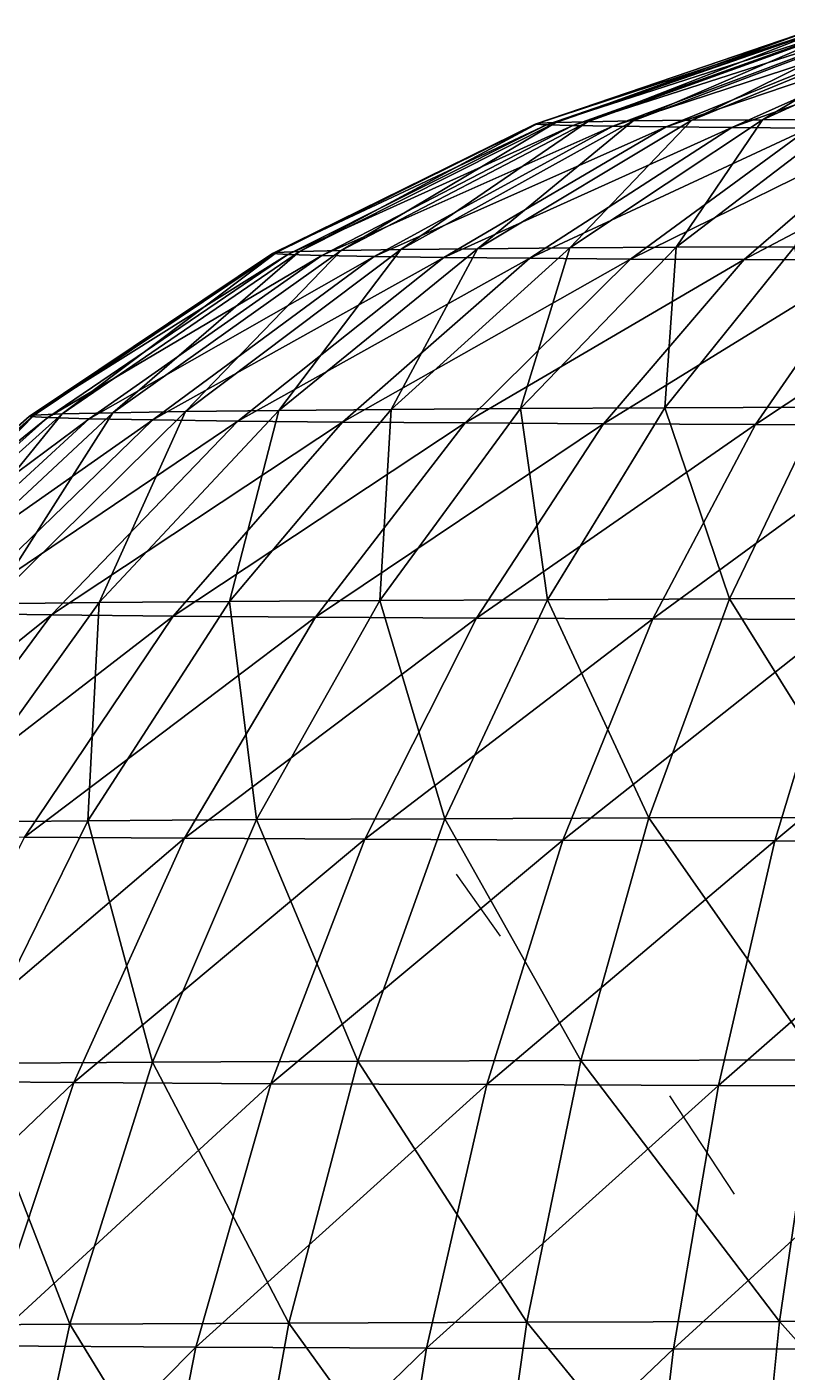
# Model space of a CAD drawing. Header units: metres. Extents: x -186 to 389, y -250 to 250.
# Drawn here: x -52.3 to 32.5, y 91.6 to 241.8 of the extents above; entities that cross this region are included whole.
import ezdxf

# ---------------------------------------------------------------- set-up
doc = ezdxf.new("R2010")
doc.units = ezdxf.units.M

msp = doc.modelspace()

# ---------------------------------------------------------------- linework, layer by layer
for p, q in [((0.53749084, 140.23257, -426.09827), (-4.385689, 147.17378, -417.1827)), ((26.68747, 111.41428, -395.9486), (19.45929, 122.39909, -375.21725))]:
    msp.add_line(p, q)
for points in [[(4.738159, 231.02596, -598.9933), (4.399658, 230.93861, -611.50275), (35.34294, 241.45824, -610.38745), (35.34304, 241.45834, -610.3873)], [(35.34294, 241.45824, -610.38745), (4.399658, 230.93861, -611.50275), (36.2203, 241.39946, -618.8054), (36.220398, 241.39957, -618.8053)], [(4.399658, 230.93861, -611.50275), (5.6968994, 230.85172, -623.94934), (36.2203, 241.39946, -618.8054), (36.220398, 241.39957, -618.8053)], [(6.7066193, 231.11223, -586.6351), (4.738159, 231.02596, -598.9933), (35.57187, 241.5173, -601.927), (35.571968, 241.51741, -601.9269)], [(35.57187, 241.5173, -601.927), (4.738159, 231.02596, -598.9933), (35.34294, 241.45824, -610.38745), (35.34304, 241.45834, -610.3873)], [(36.2203, 241.39946, -618.8054), (5.6968994, 230.85172, -623.94934), (38.188953, 241.342, -627.03687), (38.189053, 241.3421, -627.03674)], [(5.6968994, 230.85172, -623.94934), (8.607704, 230.76674, -636.12024), (38.188953, 241.342, -627.03687), (38.189053, 241.3421, -627.03674)], [(10.271355, 231.19597, -574.6394), (6.7066193, 231.11223, -586.6351), (36.903194, 241.57564, -593.5687), (36.903294, 241.57574, -593.5686)], [(36.903194, 241.57564, -593.5687), (6.7066193, 231.11223, -586.6351), (35.57187, 241.5173, -601.927), (35.571968, 241.51741, -601.9269)], [(38.188953, 241.342, -627.03687), (8.607704, 230.76674, -636.12024), (41.21521, 241.2868, -634.941), (41.21531, 241.28691, -634.94086)], [(8.607704, 230.76674, -636.12024), (13.08226, 230.68515, -647.807), (41.21521, 241.2868, -634.941), (41.21531, 241.28691, -634.94086)], [(15.371368, 231.27576, -563.21173), (10.271355, 231.19597, -574.6394), (39.314117, 241.6323, -585.4558), (39.314217, 241.6324, -585.4557)], [(39.314117, 241.6323, -585.4558), (10.271355, 231.19597, -574.6394), (36.903194, 241.57564, -593.5687), (36.903294, 241.57574, -593.5686)], [(41.21521, 241.2868, -634.941), (13.08226, 230.68515, -647.807), (45.247284, 241.23486, -642.38245), (45.247383, 241.23497, -642.3823)], [(13.08226, 230.68515, -647.807), (19.043983, 230.60834, -658.80975), (45.247284, 241.23486, -642.38245), (45.247383, 241.23497, -642.3823)], [(21.919403, 231.3502, -552.5475), (15.371368, 231.27576, -563.21173), (42.763393, 241.68625, -577.7269), (42.763493, 241.68636, -577.7268)], [(42.763393, 241.68625, -577.7269), (15.371368, 231.27576, -563.21173), (39.314117, 241.6323, -585.4558), (39.314217, 241.6324, -585.4557)], [(45.247284, 241.23486, -642.38245), (19.043983, 230.60834, -658.80975), (50.2162, 241.18703, -649.23395), (50.2163, 241.18713, -649.2338)], [(19.043983, 230.60834, -658.80975), (26.390907, 230.53761, -668.94025), (50.2162, 241.18703, -649.23395), (50.2163, 241.18713, -649.2338)], [(29.803413, 231.41805, -542.8291), (21.919403, 231.3502, -552.5475), (47.19201, 241.7366, -570.5144), (47.19211, 241.73671, -570.5143)], [(47.19201, 241.7366, -570.5144), (21.919403, 231.3502, -552.5475), (42.763393, 241.68625, -577.7269), (42.763493, 241.68636, -577.7268)], [(50.2162, 241.18703, -649.23395), (26.390907, 230.53761, -668.94025), (56.036926, 241.14413, -655.3783), (56.037025, 241.14424, -655.3782)], [(26.390907, 230.53761, -668.94025), (34.997284, 230.47418, -678.0251), (56.036926, 241.14413, -655.3783), (56.037025, 241.14424, -655.3782)], [(38.88851, 231.47813, -534.2229), (29.803413, 231.41805, -542.8291), (52.524178, 241.78249, -563.94165), (52.524277, 241.7826, -563.9415)], [(52.524178, 241.78249, -563.94165), (29.803413, 231.41805, -542.8291), (47.19201, 241.7366, -570.5144), (47.19211, 241.73671, -570.5143)], [(8.283745, 217.094, -522.8012), (-2.017212, 217.00534, -535.49884), (21.919403, 231.3502, -552.5475), (21.919502, 231.35031, -552.54736)], [(21.919403, 231.3502, -552.5475), (-2.017212, 217.00534, -535.49884), (15.371368, 231.27576, -563.21173), (15.371469, 231.27586, -563.2116)], [(20.154, 217.17249, -511.5567), (8.283745, 217.094, -522.8012), (29.803413, 231.41805, -542.8291), (29.803513, 231.41815, -542.829)], [(29.803413, 231.41805, -542.8291), (8.283745, 217.094, -522.8012), (21.919403, 231.3502, -552.5475), (21.919502, 231.35031, -552.54736)], [(33.39044, 217.2395, -501.9577), (20.154, 217.17249, -511.5567), (38.88851, 231.47813, -534.2229), (38.88861, 231.47824, -534.2228)], [(38.88851, 231.47813, -534.2229), (20.154, 217.17249, -511.5567), (29.803413, 231.41805, -542.8291), (29.803513, 231.41815, -542.829)], [(-24.465584, 216.58168, -596.1833), (-24.907852, 216.46756, -612.52765), (4.399658, 230.93861, -611.50275), (4.3997583, 230.93872, -611.5026)], [(4.399658, 230.93861, -611.50275), (-24.907852, 216.46756, -612.52765), (5.6968994, 230.85172, -623.94934), (5.6969995, 230.85182, -623.9492)], [(-24.907852, 216.46756, -612.52765), (-23.212921, 216.35403, -628.7899), (5.6968994, 230.85172, -623.94934), (5.6969995, 230.85182, -623.9492)], [(-21.893677, 216.69441, -580.03644), (-24.465584, 216.58168, -596.1833), (4.738159, 231.02596, -598.9933), (4.7382593, 231.02606, -598.99316)], [(4.738159, 231.02596, -598.9933), (-24.465584, 216.58168, -596.1833), (4.399658, 230.93861, -611.50275), (4.3997583, 230.93872, -611.5026)], [(5.6968994, 230.85172, -623.94934), (-23.212921, 216.35403, -628.7899), (8.607704, 230.76674, -636.12024), (8.607804, 230.76685, -636.1201)], [(-23.212921, 216.35403, -628.7899), (-19.409775, 216.24303, -644.6919), (8.607704, 230.76674, -636.12024), (8.607804, 230.76685, -636.1201)], [(-17.236115, 216.80383, -564.3634), (-21.893677, 216.69441, -580.03644), (6.7066193, 231.11223, -586.6351), (6.7067194, 231.11234, -586.63495)], [(6.7066193, 231.11223, -586.6351), (-21.893677, 216.69441, -580.03644), (4.738159, 231.02596, -598.9933), (4.7382593, 231.02606, -598.99316)], [(8.607704, 230.76674, -636.12024), (-19.409775, 216.24303, -644.6919), (13.08226, 230.68515, -647.807), (13.08236, 230.68526, -647.8069)], [(-19.409775, 216.24303, -644.6919), (-13.563492, 216.13641, -659.9614), (13.08226, 230.68515, -647.807), (13.08236, 230.68526, -647.8069)], [(-10.572632, 216.90805, -549.4324), (-17.236115, 216.80383, -564.3634), (10.271355, 231.19597, -574.6394), (10.271455, 231.19608, -574.6393)], [(10.271355, 231.19597, -574.6394), (-17.236115, 216.80383, -564.3634), (6.7066193, 231.11223, -586.6351), (6.7067194, 231.11234, -586.63495)], [(13.08226, 230.68515, -647.807), (-13.563492, 216.13641, -659.9614), (19.043983, 230.60834, -658.80975), (19.044083, 230.60844, -658.80963)], [(-13.563492, 216.13641, -659.9614), (-5.774124, 216.03606, -674.33716), (19.043983, 230.60834, -658.80975), (19.044083, 230.60844, -658.80963)], [(-2.017212, 217.00534, -535.49884), (-10.572632, 216.90805, -549.4324), (15.371368, 231.27576, -563.21173), (15.371469, 231.27586, -563.2116)], [(15.371368, 231.27576, -563.21173), (-10.572632, 216.90805, -549.4324), (10.271355, 231.19597, -574.6394), (10.271455, 231.19608, -574.6393)], [(19.043983, 230.60834, -658.80975), (-5.774124, 216.03606, -674.33716), (26.390907, 230.53761, -668.94025), (26.391006, 230.53772, -668.9401)], [(-5.774124, 216.03606, -674.33716), (3.8250961, 215.94365, -687.5733), (26.390907, 230.53761, -668.94025), (26.391006, 230.53772, -668.9401)], [(26.390907, 230.53761, -668.94025), (3.8250961, 215.94365, -687.5733), (34.997284, 230.47418, -678.0251), (34.997383, 230.47429, -678.02496)], [(3.8250961, 215.94365, -687.5733), (15.069855, 215.86078, -699.4433), (34.997284, 230.47418, -678.0251), (34.997383, 230.47429, -678.02496)], [(34.997284, 230.47418, -678.0251), (15.069855, 215.86078, -699.4433), (44.715897, 230.41914, -685.90894), (44.715996, 230.41925, -685.9088)], [(15.069855, 215.86078, -699.4433), (27.767838, 215.78886, -709.744), (44.715897, 230.41914, -685.90894), (44.715996, 230.41925, -685.9088)], [(44.715897, 230.41914, -685.90894), (27.767838, 215.78886, -709.744), (55.3804, 230.37344, -692.4568), (55.3805, 230.37355, -692.45667)], [(27.767838, 215.78886, -709.744), (41.701683, 215.72914, -718.2992), (55.3804, 230.37344, -692.4568), (55.3805, 230.37355, -692.45667)], [(-51.539703, 198.43163, -593.5449), (-52.07817, 198.29271, -613.4446), (-24.907852, 216.46756, -612.52765), (-24.907753, 216.46767, -612.5275)], [(-24.907852, 216.46756, -612.52765), (-52.07817, 198.29271, -613.4446), (-23.212921, 216.35403, -628.7899), (-23.212822, 216.35414, -628.7898)], [(-52.07817, 198.29271, -613.4446), (-50.014557, 198.15448, -633.24426), (-23.212921, 216.35403, -628.7899), (-23.212822, 216.35414, -628.7898)], [(-48.408325, 198.5689, -573.88574), (-51.539703, 198.43163, -593.5449), (-24.465584, 216.58168, -596.1833), (-24.465485, 216.58179, -596.18317)], [(-24.465584, 216.58168, -596.1833), (-51.539703, 198.43163, -593.5449), (-24.907852, 216.46756, -612.52765), (-24.907753, 216.46767, -612.5275)], [(-23.212921, 216.35403, -628.7899), (-50.014557, 198.15448, -633.24426), (-19.409775, 216.24303, -644.6919), (-19.409676, 216.24313, -644.6918)], [(-42.737656, 198.70212, -554.80347), (-48.408325, 198.5689, -573.88574), (-21.893677, 216.69441, -580.03644), (-21.893578, 216.69452, -580.0363)], [(-21.893677, 216.69441, -580.03644), (-48.408325, 198.5689, -573.88574), (-24.465584, 216.58168, -596.1833), (-24.465485, 216.58179, -596.18317)], [(-34.624695, 198.82903, -536.62463), (-42.737656, 198.70212, -554.80347), (-17.236115, 216.80383, -564.3634), (-17.236015, 216.80394, -564.3633)], [(-17.236115, 216.80383, -564.3634), (-42.737656, 198.70212, -554.80347), (-21.893677, 216.69441, -580.03644), (-21.893578, 216.69452, -580.0363)], [(-24.208282, 198.94745, -519.6603), (-34.624695, 198.82903, -536.62463), (-10.572632, 216.90805, -549.4324), (-10.572532, 216.90816, -549.43225)], [(-10.572632, 216.90805, -549.4324), (-34.624695, 198.82903, -536.62463), (-17.236115, 216.80383, -564.3634), (-17.236015, 216.80394, -564.3633)], [(-11.666626, 199.05539, -504.20056), (-24.208282, 198.94745, -519.6603), (-2.017212, 217.00534, -535.49884), (-2.017112, 217.00545, -535.4987)], [(-2.017212, 217.00534, -535.49884), (-24.208282, 198.94745, -519.6603), (-10.572632, 216.90805, -549.4324), (-10.572532, 216.90816, -549.43225)], [(2.7856674, 199.15097, -490.51013), (-11.666626, 199.05539, -504.20056), (8.283745, 217.094, -522.8012), (8.283845, 217.0941, -522.8011)], [(8.283745, 217.094, -522.8012), (-11.666626, 199.05539, -504.20056), (-2.017212, 217.00534, -535.49884), (-2.017112, 217.00545, -535.4987)], [(18.901329, 199.23256, -478.82315), (2.7856674, 199.15097, -490.51013), (20.154, 217.17249, -511.5567), (20.154099, 217.17259, -511.5566)], [(20.154, 217.17249, -511.5567), (2.7856674, 199.15097, -490.51013), (8.283745, 217.094, -522.8012), (8.283845, 217.0941, -522.8011)], [(36.404606, 199.29877, -469.33963), (18.901329, 199.23256, -478.82315), (33.39044, 217.2395, -501.9577), (33.39054, 217.23961, -501.9576)], [(33.39044, 217.2395, -501.9577), (18.901329, 199.23256, -478.82315), (20.154, 217.17249, -511.5567), (20.154099, 217.17259, -511.5566)], [(-50.014557, 198.15448, -633.24426), (-45.38414, 198.01932, -652.6053), (-19.409775, 216.24303, -644.6919), (-19.409676, 216.24313, -644.6918)], [(-19.409775, 216.24303, -644.6919), (-45.38414, 198.01932, -652.6053), (-13.563492, 216.13641, -659.9614), (-13.563392, 216.13652, -659.9613)], [(-45.38414, 198.01932, -652.6053), (-38.26616, 197.88953, -671.1963), (-13.563492, 216.13641, -659.9614), (-13.563392, 216.13652, -659.9613)], [(-13.563492, 216.13641, -659.9614), (-38.26616, 197.88953, -671.1963), (-5.774124, 216.03606, -674.33716), (-5.774024, 216.03616, -674.33704)], [(-38.26616, 197.88953, -671.1963), (-28.782425, 197.76733, -688.6991), (-5.774124, 216.03606, -674.33716), (-5.774024, 216.03616, -674.33704)], [(-5.774124, 216.03606, -674.33716), (-28.782425, 197.76733, -688.6991), (3.8250961, 215.94365, -687.5733), (3.825196, 215.94376, -687.5732)], [(-28.782425, 197.76733, -688.6991), (-17.095139, 197.65482, -704.8144), (3.8250961, 215.94365, -687.5733), (3.825196, 215.94376, -687.5732)], [(3.8250961, 215.94365, -687.5733), (-17.095139, 197.65482, -704.8144), (15.069855, 215.86078, -699.4433), (15.069955, 215.86089, -699.4432)], [(-17.095139, 197.65482, -704.8144), (-3.4043884, 197.55392, -719.26636), (15.069855, 215.86078, -699.4433), (15.069955, 215.86089, -699.4432)], [(15.069855, 215.86078, -699.4433), (-3.4043884, 197.55392, -719.26636), (27.767838, 215.78886, -709.744), (27.767937, 215.78897, -709.7439)], [(-3.4043884, 197.55392, -719.26636), (12.055695, 197.46637, -731.8077), (27.767838, 215.78886, -709.744), (27.767937, 215.78897, -709.7439)], [(27.767838, 215.78886, -709.744), (12.055695, 197.46637, -731.8077), (41.701683, 215.72914, -718.2992), (41.701782, 215.72925, -718.2991)], [(12.055695, 197.46637, -731.8077), (29.02047, 197.39365, -742.2239), (41.701683, 215.72914, -718.2992), (41.701782, 215.72925, -718.2991)], [(41.701683, 215.72914, -718.2992), (29.02047, 197.39365, -742.2239), (56.633083, 215.68262, -724.9625), (56.633183, 215.68272, -724.9624)], [(29.02047, 197.39365, -742.2239), (47.19979, 197.337, -750.3366), (56.633083, 215.68262, -724.9625), (56.633183, 215.68272, -724.9624)], [(-72.38368, 177.0458, -568.2883), (-76.020935, 176.88638, -591.1234), (-51.539703, 198.43163, -593.5449), (-51.539604, 198.43173, -593.5448)], [(-51.539703, 198.43163, -593.5449), (-76.020935, 176.88638, -591.1234), (-52.07817, 198.29271, -613.4446), (-52.07807, 198.29282, -613.44446)], [(-65.796906, 177.20055, -546.1233), (-72.38368, 177.0458, -568.2883), (-48.408325, 198.5689, -573.88574), (-48.408226, 198.569, -573.8856)], [(-48.408325, 198.5689, -573.88574), (-72.38368, 177.0458, -568.2883), (-51.539703, 198.43163, -593.5449), (-51.539604, 198.43173, -593.5448)], [(-56.37329, 177.34796, -525.0077), (-65.796906, 177.20055, -546.1233), (-42.737656, 198.70212, -554.80347), (-42.737556, 198.70222, -554.80334)], [(-42.737656, 198.70212, -554.80347), (-65.796906, 177.20055, -546.1233), (-48.408325, 198.5689, -573.88574), (-48.408226, 198.569, -573.8856)], [(-44.274124, 177.48553, -505.30267), (-56.37329, 177.34796, -525.0077), (-34.624695, 198.82903, -536.62463), (-34.624596, 198.82913, -536.6245)], [(-34.624695, 198.82903, -536.62463), (-56.37329, 177.34796, -525.0077), (-42.737656, 198.70212, -554.80347), (-42.737556, 198.70222, -554.80334)], [(-29.70636, 177.6109, -487.34546), (-44.274124, 177.48553, -505.30267), (-24.208282, 198.94745, -519.6603), (-24.208183, 198.94756, -519.66016)], [(-24.208282, 198.94745, -519.6603), (-44.274124, 177.48553, -505.30267), (-34.624695, 198.82903, -536.62463), (-34.624596, 198.82913, -536.6245)], [(-12.919289, 177.72192, -471.44336), (-29.70636, 177.6109, -487.34546), (-11.666626, 199.05539, -504.20056), (-11.666526, 199.0555, -504.20047)], [(-11.666626, 199.05539, -504.20056), (-29.70636, 177.6109, -487.34546), (-24.208282, 198.94745, -519.6603), (-24.208183, 198.94756, -519.66016)], [(5.799858, 177.81668, -457.86835), (-12.919289, 177.72192, -471.44336), (2.7856674, 199.15097, -490.51013), (2.7857673, 199.15108, -490.51004)], [(2.7856674, 199.15097, -490.51013), (-12.919289, 177.72192, -471.44336), (-11.666626, 199.05539, -504.20056), (-11.666526, 199.0555, -504.20047)], [(18.901329, 199.23256, -478.82315), (5.799858, 177.81668, -457.86835), (2.7856674, 199.15097, -490.51013), (2.7857673, 199.15108, -490.51004)], [(26.13079, 177.8936, -446.85278), (5.799858, 177.81668, -457.86835), (18.901329, 199.23256, -478.82315), (18.901428, 199.23267, -478.82306)], [(36.404606, 199.29877, -469.33963), (26.13079, 177.8936, -446.85278), (18.901329, 199.23256, -478.82315), (18.901428, 199.23267, -478.82306)], [(47.725697, 177.95132, -438.58508), (26.13079, 177.8936, -446.85278), (36.404606, 199.29877, -469.33963), (36.404705, 199.29887, -469.33954)], [(-76.020935, 176.88638, -591.1234), (-76.64638, 176.72502, -614.23785), (-52.07817, 198.29271, -613.4446), (-52.07807, 198.29282, -613.44446)], [(-52.07817, 198.29271, -613.4446), (-76.64638, 176.72502, -614.23785), (-50.014557, 198.15448, -633.24426), (-50.014458, 198.15459, -633.24414)], [(-76.64638, 176.72502, -614.23785), (-74.24939, 176.56444, -637.2362), (-50.014557, 198.15448, -633.24426), (-50.014458, 198.15459, -633.24414)], [(-50.014557, 198.15448, -633.24426), (-74.24939, 176.56444, -637.2362), (-45.38414, 198.01932, -652.6053), (-45.38404, 198.01942, -652.60516)], [(-74.24939, 176.56444, -637.2362), (-68.870926, 176.40744, -659.725), (-45.38414, 198.01932, -652.6053), (-45.38404, 198.01942, -652.60516)], [(-45.38414, 198.01932, -652.6053), (-68.870926, 176.40744, -659.725), (-38.26616, 197.88953, -671.1963), (-38.26606, 197.88963, -671.19617)], [(-68.870926, 176.40744, -659.725), (-60.603027, 176.2567, -681.31934), (-38.26616, 197.88953, -671.1963), (-38.26606, 197.88963, -671.19617)], [(-38.26616, 197.88953, -671.1963), (-60.603027, 176.2567, -681.31934), (-28.782425, 197.76733, -688.6991), (-28.782326, 197.76744, -688.699)], [(-60.603027, 176.2567, -681.31934), (-49.58719, 176.11475, -701.6497), (-28.782425, 197.76733, -688.6991), (-28.782326, 197.76744, -688.699)], [(-28.782425, 197.76733, -688.6991), (-49.58719, 176.11475, -701.6497), (-17.095139, 197.65482, -704.8144), (-17.09504, 197.65492, -704.8143)], [(-49.58719, 176.11475, -701.6497), (-36.011856, 175.98407, -720.36847), (-17.095139, 197.65482, -704.8144), (-17.09504, 197.65492, -704.8143)], [(-17.095139, 197.65482, -704.8144), (-36.011856, 175.98407, -720.36847), (-3.4043884, 197.55392, -719.26636), (-3.4042885, 197.55403, -719.26624)], [(-36.011856, 175.98407, -720.36847), (-20.10936, 175.86687, -737.1551), (-3.4043884, 197.55392, -719.26636), (-3.4042885, 197.55403, -719.26624)], [(-3.4043884, 197.55392, -719.26636), (-20.10936, 175.86687, -737.1551), (12.055695, 197.46637, -731.8077), (12.055795, 197.46648, -731.80756)], [(-20.10936, 175.86687, -737.1551), (-2.151703, 175.76517, -751.72253), (12.055695, 197.46637, -731.8077), (12.055795, 197.46648, -731.80756)], [(12.055695, 197.46637, -731.8077), (-2.151703, 175.76517, -751.72253), (29.02047, 197.39365, -742.2239), (29.020569, 197.39375, -742.22375)], [(-2.151703, 175.76517, -751.72253), (17.55375, 175.6807, -763.8214), (29.02047, 197.39365, -742.2239), (29.020569, 197.39375, -742.22375)], [(29.02047, 197.39365, -742.2239), (17.55375, 175.6807, -763.8214), (47.19979, 197.337, -750.3366), (47.19989, 197.33711, -750.3365)], [(17.55375, 175.6807, -763.8214), (38.669937, 175.61491, -773.24475), (47.19979, 197.337, -750.3366), (47.19989, 197.33711, -750.3365)], [(-45.52681, 153.12741, -472.52432), (-61.8714, 152.98676, -492.67178), (-44.274124, 177.48553, -505.30267), (-44.274025, 177.48564, -505.30258)], [(-44.274124, 177.48553, -505.30267), (-61.8714, 152.98676, -492.67178), (-56.37329, 177.34796, -525.0077), (-56.37319, 177.34807, -525.00757)], [(-26.692192, 153.25198, -454.68256), (-45.52681, 153.12741, -472.52432), (-29.70636, 177.6109, -487.34546), (-29.70626, 177.61101, -487.34537)], [(-29.70636, 177.6109, -487.34546), (-45.52681, 153.12741, -472.52432), (-44.274124, 177.48553, -505.30267), (-44.274025, 177.48564, -505.30258)], [(-12.919289, 177.72192, -471.44336), (-26.692192, 153.25198, -454.68256), (-29.70636, 177.6109, -487.34546), (-29.70626, 177.61101, -487.34537)], [(-5.68985, 153.35832, -439.45184), (-26.692192, 153.25198, -454.68256), (-12.919289, 177.72192, -471.44336), (-12.9191885, 177.72203, -471.44327)], [(5.799858, 177.81668, -457.86835), (-5.68985, 153.35832, -439.45184), (-12.919289, 177.72192, -471.44336), (-12.9191885, 177.72203, -471.44327)], [(17.120872, 153.4446, -427.09265), (-5.68985, 153.35832, -439.45184), (5.799858, 177.81668, -457.86835), (5.799958, 177.81679, -457.86826)], [(26.13079, 177.8936, -446.85278), (17.120872, 153.4446, -427.09265), (5.799858, 177.81668, -457.86835), (5.799958, 177.81679, -457.86826)], [(41.349747, 153.50935, -417.81656), (17.120872, 153.4446, -427.09265), (26.13079, 177.8936, -446.85278), (26.13089, 177.8937, -446.8527)], [(47.725697, 177.95132, -438.58508), (41.349747, 153.50935, -417.81656), (26.13079, 177.8936, -446.85278), (26.13089, 177.8937, -446.8527)], [(-60.603027, 176.2567, -681.31934), (-80.19197, 151.60803, -690.1574), (-49.58719, 176.11475, -701.6497), (-49.58709, 176.11485, -701.6496)], [(-80.19197, 151.60803, -690.1574), (-67.832535, 151.44879, -712.9675), (-49.58719, 176.11475, -701.6497), (-49.58709, 176.11485, -701.6496)], [(-49.58719, 176.11475, -701.6497), (-67.832535, 151.44879, -712.9675), (-36.011856, 175.98407, -720.36847), (-36.011757, 175.98418, -720.36835)], [(-67.832535, 151.44879, -712.9675), (-52.601364, 151.30217, -733.96936), (-36.011856, 175.98407, -720.36847), (-36.011757, 175.98418, -720.36835)], [(-36.011856, 175.98407, -720.36847), (-52.601364, 151.30217, -733.96936), (-20.10936, 175.86687, -737.1551), (-20.10926, 175.86697, -737.15497)], [(-52.601364, 151.30217, -733.96936), (-34.75923, 151.17067, -752.80347), (-20.10936, 175.86687, -737.1551), (-20.10926, 175.86697, -737.15497)], [(-20.10936, 175.86687, -737.1551), (-34.75923, 151.17067, -752.80347), (-2.151703, 175.76517, -751.72253), (-2.151603, 175.76527, -751.7224)], [(-34.75923, 151.17067, -752.80347), (-14.611252, 151.05656, -769.1477), (-2.151703, 175.76517, -751.72253), (-2.151603, 175.76527, -751.7224)], [(-2.151703, 175.76517, -751.72253), (-14.611252, 151.05656, -769.1477), (17.55375, 175.6807, -763.8214), (17.553848, 175.6808, -763.8213)], [(-14.611252, 151.05656, -769.1477), (7.4976654, 150.96179, -782.7223), (17.55375, 175.6807, -763.8214), (17.553848, 175.6808, -763.8213)], [(17.55375, 175.6807, -763.8214), (7.4976654, 150.96179, -782.7223), (38.669937, 175.61491, -773.24475), (38.670036, 175.61502, -773.2446)], [(7.4976654, 150.96179, -782.7223), (31.189423, 150.88797, -793.29504), (38.669937, 175.61491, -773.24475), (38.670036, 175.61502, -773.2446)], [(38.669937, 175.61491, -773.24475), (31.189423, 150.88797, -793.29504), (60.835403, 175.56894, -779.83136), (60.835503, 175.56905, -779.83124)], [(31.189423, 150.88797, -793.29504), (56.058456, 150.83638, -800.68506), (60.835403, 175.56894, -779.83136), (60.835503, 175.56905, -779.83124)], [(-26.692192, 153.25198, -454.68256), (-38.297348, 126.15988, -440.51465), (-45.52681, 153.12741, -472.52432), (-45.52671, 153.12752, -472.52423)], [(-15.371155, 126.275955, -423.88873), (-38.297348, 126.15988, -440.51465), (-26.692192, 153.25198, -454.68256), (-26.692093, 153.25209, -454.68246)], [(-5.68985, 153.35832, -439.45184), (-15.371155, 126.275955, -423.88873), (-26.692192, 153.25198, -454.68256), (-26.692093, 153.25209, -454.68246)], [(9.529045, 126.37015, -410.39746), (-15.371155, 126.275955, -423.88873), (-5.68985, 153.35832, -439.45184), (-5.6897497, 153.35843, -439.45175)], [(17.120872, 153.4446, -427.09265), (9.529045, 126.37015, -410.39746), (-5.68985, 153.35832, -439.45184), (-5.6897497, 153.35843, -439.45175)], [(35.977303, 126.44084, -400.27164), (9.529045, 126.37015, -410.39746), (17.120872, 153.4446, -427.09265), (17.120972, 153.4447, -427.09256)], [(41.349747, 153.50935, -417.81656), (35.977303, 126.44084, -400.27164), (17.120872, 153.4446, -427.09265), (17.120972, 153.4447, -427.09256)], [(-45.52681, 153.12741, -472.52432), (-58.857224, 126.02391, -459.9907), (-61.8714, 152.98676, -492.67178), (-61.8713, 152.98686, -492.6717)], [(-38.297348, 126.15988, -440.51465), (-58.857224, 126.02391, -459.9907), (-45.52681, 153.12741, -472.52432), (-45.52671, 153.12752, -472.52423)], [(-52.601364, 151.30217, -733.96936), (-66.579834, 124.03146, -745.3844), (-34.75923, 151.17067, -752.80347), (-34.759132, 151.17078, -752.80334)], [(-66.579834, 124.03146, -745.3844), (-47.103333, 123.887924, -765.9438), (-34.75923, 151.17067, -752.80347), (-34.759132, 151.17078, -752.80334)], [(-34.75923, 151.17067, -752.80347), (-47.103333, 123.887924, -765.9438), (-14.611252, 151.05656, -769.1477), (-14.611152, 151.05667, -769.1476)], [(-47.103333, 123.887924, -765.9438), (-25.109772, 123.76337, -783.78516), (-14.611252, 151.05656, -769.1477), (-14.611152, 151.05667, -769.1476)], [(-14.611252, 151.05656, -769.1477), (-25.109772, 123.76337, -783.78516), (7.4976654, 150.96179, -782.7223), (7.4977655, 150.9619, -782.72217)], [(-25.109772, 123.76337, -783.78516), (-0.9756317, 123.65991, -798.60315), (7.4976654, 150.96179, -782.7223), (7.4977655, 150.9619, -782.72217)], [(7.4976654, 150.96179, -782.7223), (-0.9756317, 123.65991, -798.60315), (31.189423, 150.88797, -793.29504), (31.189522, 150.88808, -793.2949)], [(-0.9756317, 123.65991, -798.60315), (24.886307, 123.57934, -810.1444), (31.189423, 150.88797, -793.29504), (31.189522, 150.88808, -793.2949)], [(31.189423, 150.88797, -793.29504), (24.886307, 123.57934, -810.1444), (56.058456, 150.83638, -800.68506), (56.058556, 150.83649, -800.68494)], [(24.886307, 123.57934, -810.1444), (52.033363, 123.523026, -818.2113), (56.058456, 150.83638, -800.68506), (56.058556, 150.83649, -800.68494)], [(-15.371155, 126.275955, -423.88873), (-23.078423, 97.03298, -411.44537), (-38.297348, 126.15988, -440.51465), (-38.29725, 126.15998, -440.51456)], [(3.4852142, 97.13346, -397.0528), (-23.078423, 97.03298, -411.44537), (-15.371155, 126.275955, -423.88873), (-15.371055, 126.276054, -423.88864)], [(9.529045, 126.37015, -410.39746), (3.4852142, 97.13346, -397.0528), (-15.371155, 126.275955, -423.88873), (-15.371055, 126.276054, -423.88864)], [(31.700325, 97.20887, -386.25055), (3.4852142, 97.13346, -397.0528), (9.529045, 126.37015, -410.39746), (9.529145, 126.37025, -410.39737)], [(35.977303, 126.44084, -400.27164), (31.700325, 97.20887, -386.25055), (9.529045, 126.37015, -410.39746), (9.529145, 126.37025, -410.39737)], [(61.084, 97.25793, -379.22345), (31.700325, 97.20887, -386.25055), (35.977303, 126.44084, -400.27164), (35.9774, 126.44094, -400.27155)], [(-47.53618, 96.90915, -429.18195), (-69.46953, 96.7641, -449.95908), (-58.857224, 126.02391, -459.9907), (-58.857124, 126.02401, -459.9906)], [(-38.297348, 126.15988, -440.51465), (-47.53618, 96.90915, -429.18195), (-58.857224, 126.02391, -459.9907), (-58.857124, 126.02401, -459.9906)], [(-23.078423, 97.03298, -411.44537), (-47.53618, 96.90915, -429.18195), (-38.297348, 126.15988, -440.51465), (-38.29725, 126.15998, -440.51456)], [(-66.579834, 124.03146, -745.3844), (-77.70805, 94.638535, -754.4183), (-47.103333, 123.887924, -765.9438), (-47.103233, 123.88802, -765.94366)], [(-77.70805, 94.638535, -754.4183), (-56.930435, 94.48541, -776.3511), (-47.103333, 123.887924, -765.9438), (-47.103233, 123.88802, -765.94366)], [(-47.103333, 123.887924, -765.9438), (-56.930435, 94.48541, -776.3511), (-25.109772, 123.76337, -783.78516), (-25.109673, 123.763466, -783.78503)], [(-56.930435, 94.48541, -776.3511), (-33.46762, 94.35254, -795.38434), (-25.109772, 123.76337, -783.78516), (-25.109673, 123.763466, -783.78503)], [(-25.109772, 123.76337, -783.78516), (-33.46762, 94.35254, -795.38434), (-0.9756317, 123.65991, -798.60315), (-0.9755317, 123.66001, -798.603)], [(-33.46762, 94.35254, -795.38434), (-7.721222, 94.24217, -811.19226), (-0.9756317, 123.65991, -798.60315), (-0.9755317, 123.66001, -798.603)], [(-0.9756317, 123.65991, -798.60315), (-7.721222, 94.24217, -811.19226), (24.886307, 123.57934, -810.1444), (24.886406, 123.57944, -810.1443)], [(-7.721222, 94.24217, -811.19226), (19.8684, 94.15622, -823.5045), (24.886307, 123.57934, -810.1444), (24.886406, 123.57944, -810.1443)], [(24.886307, 123.57934, -810.1444), (19.8684, 94.15622, -823.5045), (52.033363, 123.523026, -818.2113), (52.033463, 123.523125, -818.2112)], [(19.8684, 94.15622, -823.5045), (48.82898, 94.09614, -832.11035), (52.033363, 123.523026, -818.2113), (52.033463, 123.523125, -818.2112)], [(-47.53618, 96.90915, -429.18195), (-54.25064, 66.000275, -420.87836), (-69.46953, 96.7641, -449.95908), (-69.46943, 96.7642, -449.95898)], [(-28.67978, 66.12973, -402.3346), (-54.25064, 66.000275, -420.87836), (-47.53618, 96.90915, -429.18195), (-47.53608, 96.90925, -429.18185)], [(-23.078423, 97.03298, -411.44537), (-28.67978, 66.12973, -402.3346), (-47.53618, 96.90915, -429.18195), (-47.53608, 96.90925, -429.18185)], [(-0.90722656, 66.23479, -387.28702), (-28.67978, 66.12973, -402.3346), (-23.078423, 97.03298, -411.44537), (-23.078323, 97.03308, -411.44528)], [(3.4852142, 97.13346, -397.0528), (-0.90722656, 66.23479, -387.28702), (-23.078423, 97.03298, -411.44537), (-23.078323, 97.03308, -411.44528)], [(28.591965, 66.31364, -375.99313), (-0.90722656, 66.23479, -387.28702), (3.4852142, 97.13346, -397.0528), (3.4853141, 97.13356, -397.0527)], [(31.700325, 97.20887, -386.25055), (28.591965, 66.31364, -375.99313), (3.4852142, 97.13346, -397.0528), (3.4853141, 97.13356, -397.0527)], [(59.312904, 66.36492, -368.6462), (28.591965, 66.31364, -375.99313), (31.700325, 97.20887, -386.25055), (31.700424, 97.20897, -386.25046)], [(61.084, 97.25793, -379.22345), (59.312904, 66.36492, -368.6462), (31.700325, 97.20887, -386.25055), (31.700424, 97.20897, -386.25046)], [(-56.930435, 94.48541, -776.3511), (-64.07245, 63.466232, -783.84735), (-33.46762, 94.35254, -795.38434), (-33.46752, 94.35264, -795.3842)], [(-64.07245, 63.466232, -783.84735), (-39.541824, 63.32731, -803.7468), (-33.46762, 94.35254, -795.38434), (-33.46752, 94.35264, -795.3842)], [(-33.46762, 94.35254, -795.38434), (-39.541824, 63.32731, -803.7468), (-7.721222, 94.24217, -811.19226), (-7.721122, 94.24227, -811.19214)], [(-39.541824, 63.32731, -803.7468), (-12.62368, 63.211918, -820.2742), (-7.721222, 94.24217, -811.19226), (-7.721122, 94.24227, -811.19214)], [(-7.721222, 94.24217, -811.19226), (-12.62368, 63.211918, -820.2742), (19.8684, 94.15622, -823.5045), (19.8685, 94.15632, -823.5044)], [(-12.62368, 63.211918, -820.2742), (16.221573, 63.12205, -833.1468), (19.8684, 94.15622, -823.5045), (19.8685, 94.15632, -823.5044)], [(19.8684, 94.15622, -823.5045), (16.221573, 63.12205, -833.1468), (48.82898, 94.09614, -832.11035), (48.82908, 94.09624, -832.1102)], [(16.221573, 63.12205, -833.1468), (46.500175, 63.05924, -842.1442), (48.82898, 94.09614, -832.11035), (48.82908, 94.09624, -832.1102)]]:
    msp.add_3dface(points)

doc.saveas('drawing.dxf')
